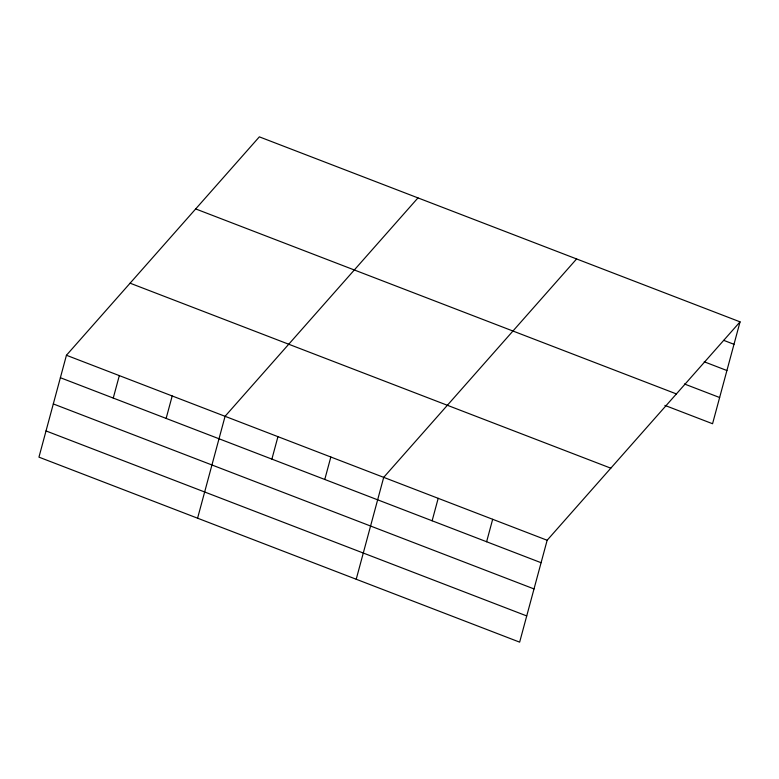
<?xml version="1.0" encoding="UTF-8"?>
<svg xmlns="http://www.w3.org/2000/svg" width="779" height="779" viewBox="0 0 779 779"><rect width="100%" height="100%" fill="white"/><g stroke="black" fill="none" stroke-linecap="round" stroke-linejoin="round"><path stroke-width="1.17" d="M66.439 355.263L38.95 457.146L519.651 642.149L547.15 540.256L740.05 321.854L259.349 136.851L66.439 355.263L547.15 540.256M113.257 398.069L119.323 375.614M166.141 418.411L172.198 395.956M197.584 518.201L225.073 416.307L417.972 197.905M271.89 459.113L277.947 436.659M324.775 479.465L330.832 457.01M356.217 579.245L383.706 477.361L576.606 258.949M432.131 520.781L438.188 498.326M486.612 541.746L492.669 519.291M740.05 321.854L712.561 423.737L664.886 405.392M723.779 340.374L733.993 344.308M704.216 361.787L726.914 370.522M684.449 383.989L719.63 397.524M195.685 208.928L676.396 393.921M130.103 283.186L610.804 468.179M60.382 377.718L541.084 562.711M53.313 403.931L534.014 588.924M46.019 430.933L526.731 615.936"/></g></svg>
